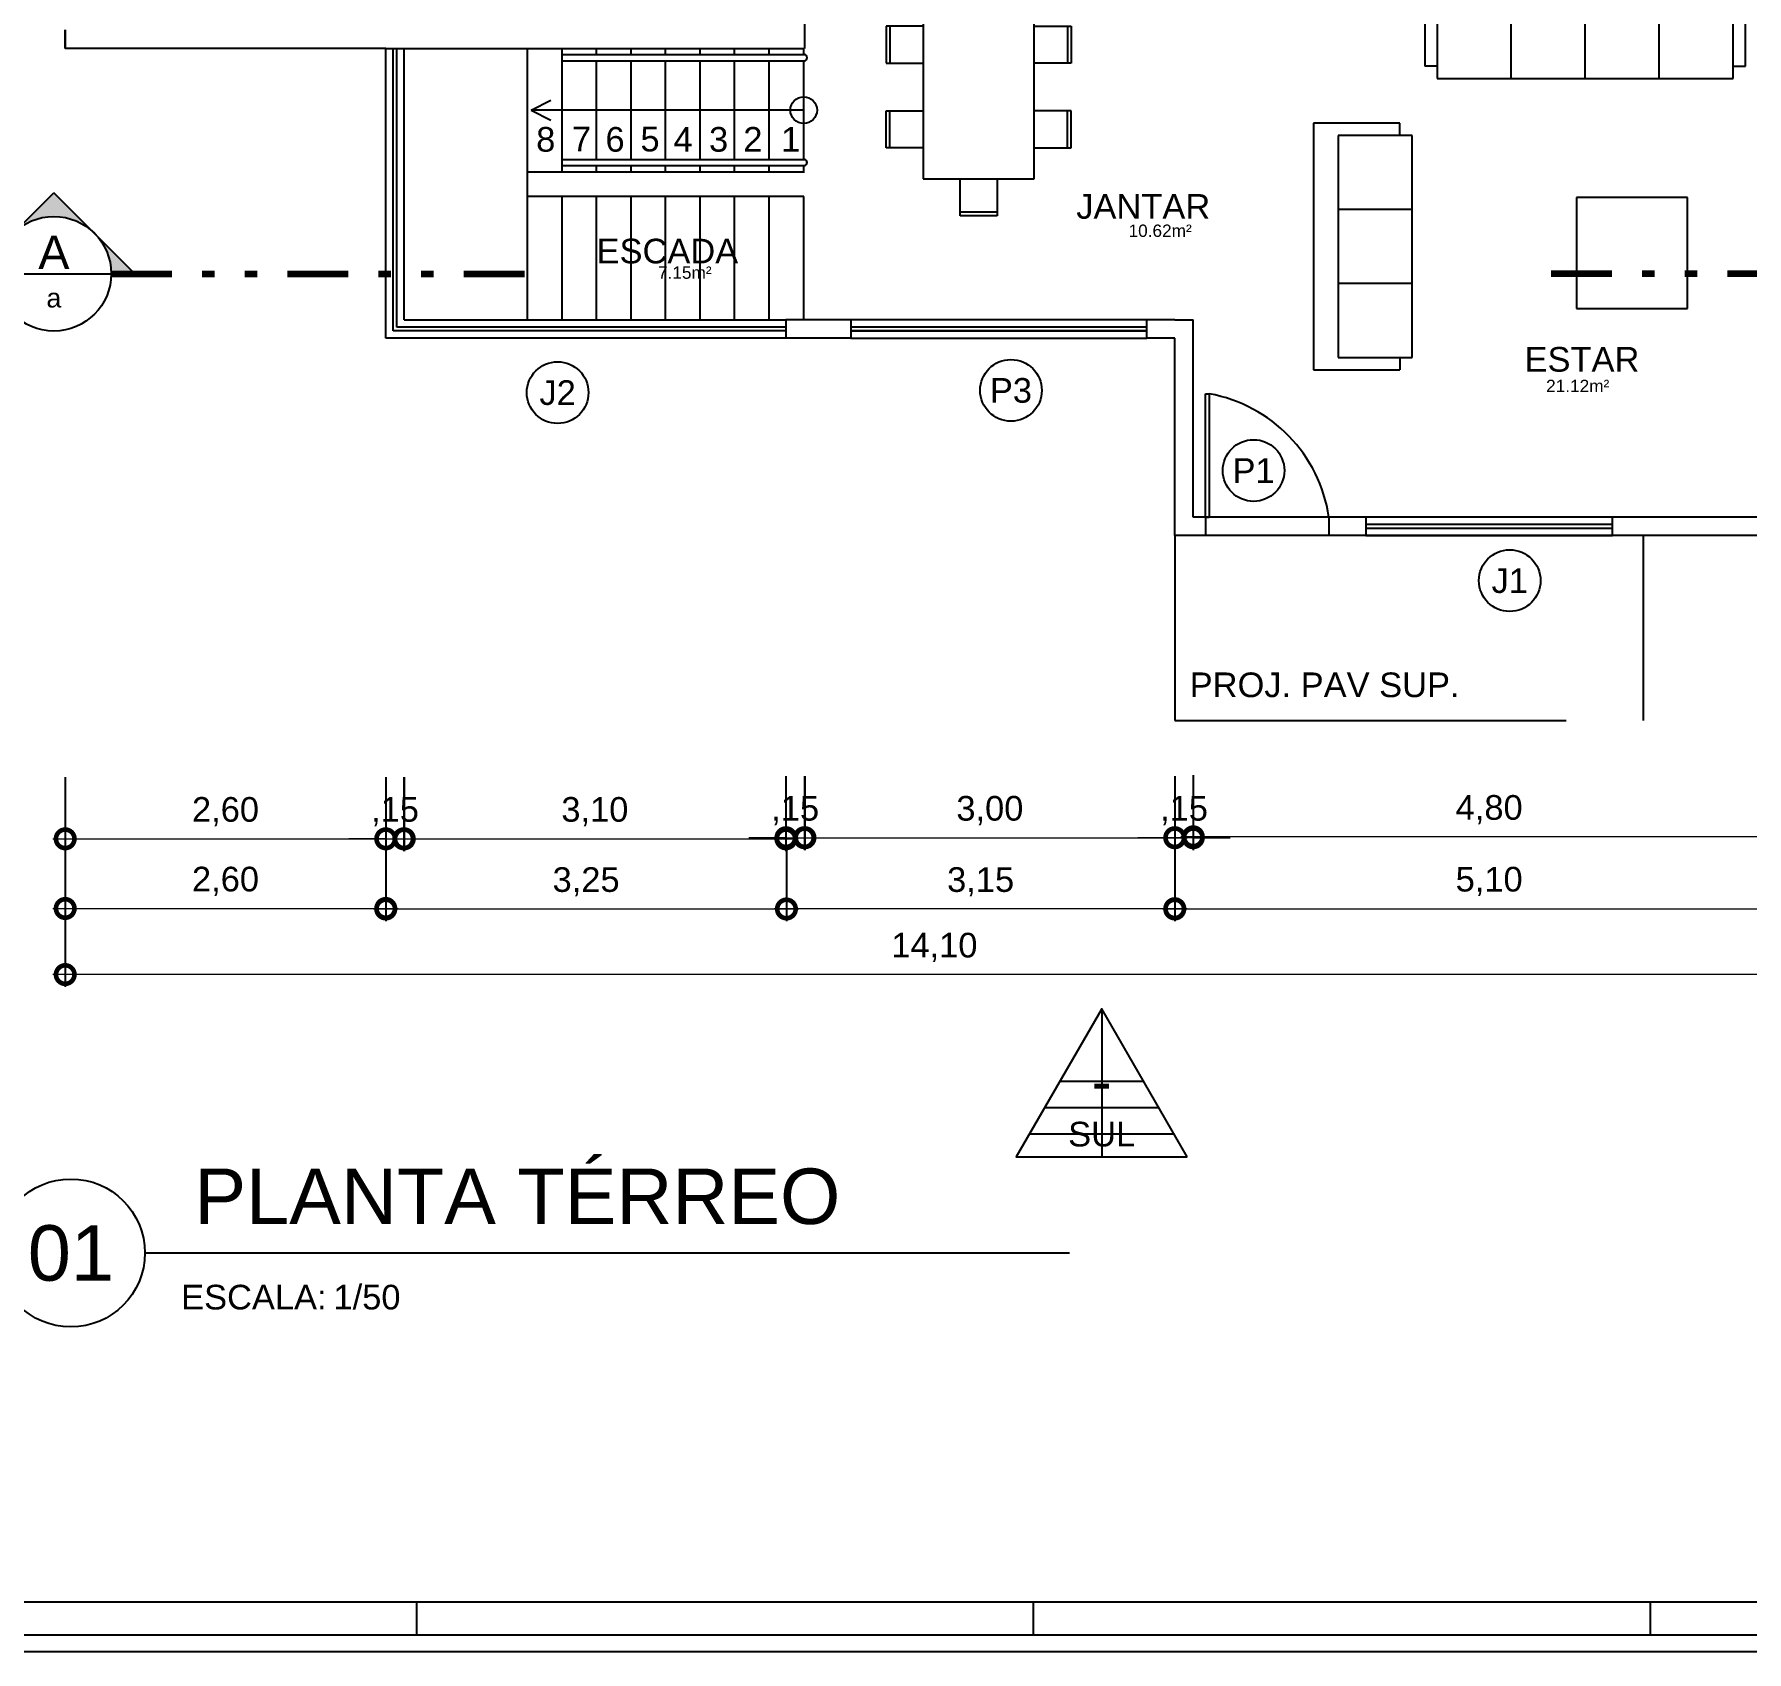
# Model space of a CAD drawing. Header units: metres. Extents: x -81278067020 to 164, y -22607194416 to 57.
# Drawn here: x 30.82 to 44.71, y 6.25 to 19.37 of the extents above; entities that cross this region are included whole.
import ezdxf
from ezdxf.enums import TextEntityAlignment as Align

# ---------------------------------------------------------------- set-up
doc = ezdxf.new("R2010")
doc.units = ezdxf.units.M
doc.header["$LTSCALE"] = 0.25
doc.linetypes.add('DIVIDE', pattern=[31.75, 12.7, -6.35, 0, -6.35, 0, -6.35])
doc.linetypes.add('DIVIDEX2', pattern=[63.5, 25.4, -12.7, 0, -12.7, 0, -12.7])
doc.layers.add('0_MRG_AUX', color=7, linetype='Continuous', true_color=0xecbcd1, plot=False)
doc.layers.add('SIMB_0', color=7, linetype='Continuous', true_color=0xfcc187, plot=False)
for name, color, linetype in [('ARQ_ALV CT', 5, 'Continuous'), ('ARQ_ALV VS', 2, 'Continuous'), ('ARQ_ESQ CT', 30, 'Continuous'), ('ARQ_PISO', 1, 'Continuous'), ('ARQ_PROJ SUP', 1, 'DIVIDE'), ('ARQ_SIMB 01', 1, 'Continuous'), ('ARQ_TXT 01', 1, 'Continuous'), ('MRG_EXTERNA', 1, 'Continuous'), ('MRG_INTERNA', 2, 'Continuous'), ('SIMB_01', 1, 'Continuous'), ('SIMB_02', 2, 'Continuous'), ('SIMB_PREENCHIMENTO', 253, 'Continuous'), ('SIMB_TXT', 1, 'Continuous')]:
    doc.layers.add(name, color=color, linetype=linetype)
doc.layers.add('ARQ_COTA_AZUL', color=5, linetype='Continuous', lineweight=20, true_color=0x0000ff)
doc.layers.add('SIMB_LCT', color=252, linetype='DIVIDEX2', lineweight=100)
doc.styles.add('Annot_2.0mm', font='arial.ttf', dxfattribs={"height": 2})
doc.styles.add('cota', font='arial.ttf')
doc.styles.add('SIMB', font='arial.ttf')
doc.dimstyles.new('Info 01 - annot', dxfattribs={"dimtxt": 2, "dimasz": 3, "dimexe": 1, "dimexo": 1, "dimgap": 1, "dimtad": 1, "dimzin": 4, "dimtxsty": 'cota', "dimblk": 'DOTSMALL', "dimcen": 2, "dimdle": 1, "dimclrd": 256, "dimclre": 256, "dimclrt": 1, "dimazin": 2, "dimtfac": 0.09, "dimtix": 1, "dimtmove": 2, "dimatfit": 2, "dimfxl": 5, "dimfxlon": 1, "dimtolj": 1, "dimtzin": 4, "dimlwd": -1, "dimarcsym": 1})

# ---------------------------------------------------------------- blocks, each defined once
blk = doc.blocks.new('COD_ESQ')
at = {"layer": 'SIMB_02'}
blk.add_circle((0, 0), 2.5, dxfattribs=at)
at = {"layer": 'SIMB_TXT', "style": 'SIMB'}
blk.add_attdef('CDESQ', text='', height=2, dxfattribs=at).set_placement((0, 0), align=Align.MIDDLE_CENTER)
blk = doc.blocks.new('_DotSmall')
at = {"color": 0, "linetype": 'ByBlock', "const_width": 0.5}
blk.add_lwpolyline([(-0.0625, 0, 1), (0.0625, 0, 1)], format="xyb", close=True, dxfattribs=at)
blk = doc.blocks.new('*D14')
at = {"layer": 'ARQ_COTA_AZUL', "lineweight": -2, "transparency": 16777216}
for p, q in [((43.796, 24.708), (43.796, 25.308)), ((44.946, 24.708), (44.946, 25.308))]:
    blk.add_line(p, q, dxfattribs=at)
at = {"layer": 'ARQ_COTA_AZUL', "transparency": 16777216}
blk.add_line((45.046, 25.208), (43.696, 25.208), dxfattribs=at)
at = {"layer": 'ARQ_COTA_AZUL', "transparency": 16777216, "xscale": 0.3, "yscale": 0.3, "zscale": 0.3, "rotation": 180}
blk.add_blockref('_DotSmall', (43.796, 25.208), dxfattribs=at)
at = {"layer": 'ARQ_COTA_AZUL', "transparency": 16777216, "xscale": 0.3, "yscale": 0.3, "zscale": 0.3}
blk.add_blockref('_DotSmall', (44.946, 25.208), dxfattribs=at)
at = {"layer": 'ARQ_COTA_AZUL', "color": 1, "transparency": 16777216, "insert": (44.371, 25.429), "char_height": 0.2, "attachment_point": 5, "style": 'cota'}
blk.add_mtext('\\A1;1,15', dxfattribs=at)
blk = doc.blocks.new('S3')
at = {"ltscale": 0.1}
for p, q in [((0, 0), (-2, 0)), ((0, -0.7), (0, 0)), ((-2, 0), (-2, -0.7)), ((-0.1, -0.2), (-1.9, -0.2)), ((-1.9, -0.2), (-1.9, -0.8)), ((-1.3, -0.8), (-1.3, -0.2)), ((-0.7, -0.8), (-0.7, -0.2)), ((-0.1, -0.8), (-0.1, -0.2)), ((-1.9, -0.7), (-2, -0.7)), ((-1.9, -0.8), (-0.1, -0.8)), ((-0.1, -0.7), (0, -0.7))]:
    blk.add_line(p, q, dxfattribs=at)
blk = doc.blocks.new('S4')
at = {"ltscale": 0.1}
for p, q in [((0, 0), (-2.6, 0)), ((0, -0.7), (0, 0)), ((-2.6, 0), (-2.6, -0.7)), ((-0.1, -0.2), (-2.5, -0.2)), ((-2.5, -0.2), (-2.5, -0.8)), ((-1.9, -0.8), (-1.9, -0.2)), ((-1.3, -0.8), (-1.3, -0.2)), ((-0.7, -0.8), (-0.7, -0.2)), ((-0.1, -0.8), (-0.1, -0.2)), ((-2.5, -0.7), (-2.6, -0.7)), ((-2.5, -0.8), (-0.1, -0.8)), ((-0.1, -0.7), (0, -0.7))]:
    blk.add_line(p, q, dxfattribs=at)
blk = doc.blocks.new('*D29')
at = {"layer": 'ARQ_COTA_AZUL', "lineweight": -2, "transparency": 16777216}
for p, q in [((31.068, 12.241), (31.068, 11.641)), ((45.168, 12.241), (45.168, 11.641))]:
    blk.add_line(p, q, dxfattribs=at)
at = {"layer": 'ARQ_COTA_AZUL', "transparency": 16777216}
blk.add_line((45.268, 11.741), (30.968, 11.741), dxfattribs=at)
at = {"layer": 'ARQ_COTA_AZUL', "transparency": 16777216, "xscale": 0.3, "yscale": 0.3, "zscale": 0.3, "rotation": 180}
blk.add_blockref('_DotSmall', (31.068, 11.741), dxfattribs=at)
at = {"layer": 'ARQ_COTA_AZUL', "transparency": 16777216, "xscale": 0.3, "yscale": 0.3, "zscale": 0.3}
blk.add_blockref('_DotSmall', (45.168, 11.741), dxfattribs=at)
at = {"layer": 'ARQ_COTA_AZUL', "color": 1, "transparency": 16777216, "insert": (38.118, 11.961), "char_height": 0.2, "attachment_point": 5, "style": 'cota'}
blk.add_mtext('\\A1;14,10', dxfattribs=at)
blk = doc.blocks.new('*D30')
at = {"layer": 'ARQ_COTA_AZUL', "lineweight": -2, "transparency": 16777216}
for p, q in [((31.068, 12.777), (31.068, 12.177)), ((33.668, 12.777), (33.668, 12.177))]:
    blk.add_line(p, q, dxfattribs=at)
at = {"layer": 'ARQ_COTA_AZUL', "transparency": 16777216}
blk.add_line((30.968, 12.277), (33.768, 12.277), dxfattribs=at)
at = {"layer": 'ARQ_COTA_AZUL', "transparency": 16777216, "xscale": 0.3, "yscale": 0.3, "zscale": 0.3, "rotation": 180}
blk.add_blockref('_DotSmall', (31.068, 12.277), dxfattribs=at)
at = {"layer": 'ARQ_COTA_AZUL', "transparency": 16777216, "xscale": 0.3, "yscale": 0.3, "zscale": 0.3}
blk.add_blockref('_DotSmall', (33.668, 12.277), dxfattribs=at)
at = {"layer": 'ARQ_COTA_AZUL', "color": 1, "transparency": 16777216, "insert": (32.368, 12.497), "char_height": 0.2, "attachment_point": 5, "style": 'cota'}
blk.add_mtext('\\A1;2,60', dxfattribs=at)
blk = doc.blocks.new('*D31')
at = {"layer": 'ARQ_COTA_AZUL', "lineweight": -2, "transparency": 16777216}
for p, q in [((33.668, 12.773), (33.668, 12.173)), ((36.918, 12.773), (36.918, 12.173))]:
    blk.add_line(p, q, dxfattribs=at)
at = {"layer": 'ARQ_COTA_AZUL', "transparency": 16777216}
blk.add_line((33.568, 12.273), (37.018, 12.273), dxfattribs=at)
at = {"layer": 'ARQ_COTA_AZUL', "transparency": 16777216, "xscale": 0.3, "yscale": 0.3, "zscale": 0.3, "rotation": 180}
blk.add_blockref('_DotSmall', (33.668, 12.273), dxfattribs=at)
at = {"layer": 'ARQ_COTA_AZUL', "transparency": 16777216, "xscale": 0.3, "yscale": 0.3, "zscale": 0.3}
blk.add_blockref('_DotSmall', (36.918, 12.273), dxfattribs=at)
at = {"layer": 'ARQ_COTA_AZUL', "color": 1, "transparency": 16777216, "insert": (35.293, 12.493), "char_height": 0.2, "attachment_point": 5, "style": 'cota'}
blk.add_mtext('\\A1;3,25', dxfattribs=at)
blk = doc.blocks.new('*D32')
at = {"layer": 'ARQ_COTA_AZUL', "lineweight": -2, "transparency": 16777216}
for p, q in [((36.918, 12.773), (36.918, 12.173)), ((40.068, 12.773), (40.068, 12.173))]:
    blk.add_line(p, q, dxfattribs=at)
at = {"layer": 'ARQ_COTA_AZUL', "transparency": 16777216}
blk.add_line((40.168, 12.273), (36.818, 12.273), dxfattribs=at)
at = {"layer": 'ARQ_COTA_AZUL', "transparency": 16777216, "xscale": 0.3, "yscale": 0.3, "zscale": 0.3, "rotation": 180}
blk.add_blockref('_DotSmall', (36.918, 12.273), dxfattribs=at)
at = {"layer": 'ARQ_COTA_AZUL', "transparency": 16777216, "xscale": 0.3, "yscale": 0.3, "zscale": 0.3}
blk.add_blockref('_DotSmall', (40.068, 12.273), dxfattribs=at)
at = {"layer": 'ARQ_COTA_AZUL', "color": 1, "transparency": 16777216, "insert": (38.493, 12.493), "char_height": 0.2, "attachment_point": 5, "style": 'cota'}
blk.add_mtext('\\A1;3,15', dxfattribs=at)
blk = doc.blocks.new('*D33')
at = {"layer": 'ARQ_COTA_AZUL', "lineweight": -2, "transparency": 16777216}
for p, q in [((40.068, 12.775), (40.068, 12.175)), ((45.168, 12.775), (45.168, 12.175))]:
    blk.add_line(p, q, dxfattribs=at)
at = {"layer": 'ARQ_COTA_AZUL', "transparency": 16777216}
blk.add_line((39.968, 12.275), (45.268, 12.275), dxfattribs=at)
at = {"layer": 'ARQ_COTA_AZUL', "transparency": 16777216, "xscale": 0.3, "yscale": 0.3, "zscale": 0.3, "rotation": 180}
blk.add_blockref('_DotSmall', (40.068, 12.275), dxfattribs=at)
at = {"layer": 'ARQ_COTA_AZUL', "transparency": 16777216, "xscale": 0.3, "yscale": 0.3, "zscale": 0.3}
blk.add_blockref('_DotSmall', (45.168, 12.275), dxfattribs=at)
at = {"layer": 'ARQ_COTA_AZUL', "color": 1, "transparency": 16777216, "insert": (42.618, 12.496), "char_height": 0.2, "attachment_point": 5, "style": 'cota'}
blk.add_mtext('\\A1;5,10', dxfattribs=at)
blk = doc.blocks.new('*D35')
at = {"layer": 'ARQ_COTA_AZUL', "lineweight": -2, "transparency": 16777216}
for p, q in [((40.218, 13.358), (40.218, 12.758)), ((45.018, 13.358), (45.018, 12.758))]:
    blk.add_line(p, q, dxfattribs=at)
at = {"layer": 'ARQ_COTA_AZUL', "transparency": 16777216}
blk.add_line((45.118, 12.858), (40.118, 12.858), dxfattribs=at)
at = {"layer": 'ARQ_COTA_AZUL', "transparency": 16777216, "xscale": 0.3, "yscale": 0.3, "zscale": 0.3, "rotation": 180}
blk.add_blockref('_DotSmall', (40.218, 12.858), dxfattribs=at)
at = {"layer": 'ARQ_COTA_AZUL', "transparency": 16777216, "xscale": 0.3, "yscale": 0.3, "zscale": 0.3}
blk.add_blockref('_DotSmall', (45.018, 12.858), dxfattribs=at)
at = {"layer": 'ARQ_COTA_AZUL', "color": 1, "transparency": 16777216, "insert": (42.618, 13.078), "char_height": 0.2, "attachment_point": 5, "style": 'cota'}
blk.add_mtext('\\A1;4,80', dxfattribs=at)
blk = doc.blocks.new('*D36')
at = {"layer": 'ARQ_COTA_AZUL', "lineweight": -2, "transparency": 16777216}
for p, q in [((40.068, 13.351), (40.068, 12.751)), ((40.218, 13.351), (40.218, 12.751))]:
    blk.add_line(p, q, dxfattribs=at)
at = {"layer": 'ARQ_COTA_AZUL', "transparency": 16777216}
for p, q in [((40.068, 12.851), (39.768, 12.851)), ((40.218, 12.851), (40.068, 12.851)), ((40.218, 12.851), (40.518, 12.851))]:
    blk.add_line(p, q, dxfattribs=at)
at = {"layer": 'ARQ_COTA_AZUL', "transparency": 16777216, "xscale": 0.3, "yscale": 0.3, "zscale": 0.3}
blk.add_blockref('_DotSmall', (40.068, 12.851), dxfattribs=at)
at = {"layer": 'ARQ_COTA_AZUL', "transparency": 16777216, "xscale": 0.3, "yscale": 0.3, "zscale": 0.3, "rotation": 180}
blk.add_blockref('_DotSmall', (40.218, 12.851), dxfattribs=at)
at = {"layer": 'ARQ_COTA_AZUL', "color": 1, "transparency": 16777216, "insert": (40.143, 13.071), "char_height": 0.2, "attachment_point": 5, "style": 'cota'}
blk.add_mtext('\\A1;,15', dxfattribs=at)
blk = doc.blocks.new('*D37')
at = {"layer": 'ARQ_COTA_AZUL', "lineweight": -2, "transparency": 16777216}
for p, q in [((37.068, 13.351), (37.068, 12.751)), ((40.068, 13.351), (40.068, 12.751))]:
    blk.add_line(p, q, dxfattribs=at)
at = {"layer": 'ARQ_COTA_AZUL', "transparency": 16777216}
blk.add_line((36.968, 12.851), (40.168, 12.851), dxfattribs=at)
at = {"layer": 'ARQ_COTA_AZUL', "transparency": 16777216, "xscale": 0.3, "yscale": 0.3, "zscale": 0.3, "rotation": 180}
blk.add_blockref('_DotSmall', (37.068, 12.851), dxfattribs=at)
at = {"layer": 'ARQ_COTA_AZUL', "transparency": 16777216, "xscale": 0.3, "yscale": 0.3, "zscale": 0.3}
blk.add_blockref('_DotSmall', (40.068, 12.851), dxfattribs=at)
at = {"layer": 'ARQ_COTA_AZUL', "color": 1, "transparency": 16777216, "insert": (38.568, 13.071), "char_height": 0.2, "attachment_point": 5, "style": 'cota'}
blk.add_mtext('\\A1;3,00', dxfattribs=at)
blk = doc.blocks.new('*D38')
at = {"layer": 'ARQ_COTA_AZUL', "lineweight": -2, "transparency": 16777216}
for p, q in [((36.914, 13.351), (36.914, 12.751)), ((37.064, 13.351), (37.064, 12.751))]:
    blk.add_line(p, q, dxfattribs=at)
at = {"layer": 'ARQ_COTA_AZUL', "transparency": 16777216}
for p, q in [((36.914, 12.851), (36.614, 12.851)), ((36.914, 12.851), (37.064, 12.851)), ((37.064, 12.851), (37.364, 12.851))]:
    blk.add_line(p, q, dxfattribs=at)
at = {"layer": 'ARQ_COTA_AZUL', "transparency": 16777216, "xscale": 0.3, "yscale": 0.3, "zscale": 0.3}
blk.add_blockref('_DotSmall', (36.914, 12.851), dxfattribs=at)
at = {"layer": 'ARQ_COTA_AZUL', "transparency": 16777216, "xscale": 0.3, "yscale": 0.3, "zscale": 0.3, "rotation": 180}
blk.add_blockref('_DotSmall', (37.064, 12.851), dxfattribs=at)
at = {"layer": 'ARQ_COTA_AZUL', "color": 1, "transparency": 16777216, "insert": (36.989, 13.071), "char_height": 0.2, "attachment_point": 5, "style": 'cota'}
blk.add_mtext('\\A1;,15', dxfattribs=at)
blk = doc.blocks.new('*D39')
at = {"layer": 'ARQ_COTA_AZUL', "lineweight": -2, "transparency": 16777216}
for p, q in [((33.814, 13.342), (33.814, 12.742)), ((36.914, 13.342), (36.914, 12.742))]:
    blk.add_line(p, q, dxfattribs=at)
at = {"layer": 'ARQ_COTA_AZUL', "transparency": 16777216}
blk.add_line((33.714, 12.842), (37.014, 12.842), dxfattribs=at)
at = {"layer": 'ARQ_COTA_AZUL', "transparency": 16777216, "xscale": 0.3, "yscale": 0.3, "zscale": 0.3, "rotation": 180}
blk.add_blockref('_DotSmall', (33.814, 12.842), dxfattribs=at)
at = {"layer": 'ARQ_COTA_AZUL', "transparency": 16777216, "xscale": 0.3, "yscale": 0.3, "zscale": 0.3}
blk.add_blockref('_DotSmall', (36.914, 12.842), dxfattribs=at)
at = {"layer": 'ARQ_COTA_AZUL', "color": 1, "transparency": 16777216, "insert": (35.364, 13.062), "char_height": 0.2, "attachment_point": 5, "style": 'cota'}
blk.add_mtext('\\A1;3,10', dxfattribs=at)
blk = doc.blocks.new('*D40')
at = {"layer": 'ARQ_COTA_AZUL', "lineweight": -2, "transparency": 16777216}
for p, q in [((33.668, 13.342), (33.668, 12.742)), ((33.818, 13.342), (33.818, 12.742))]:
    blk.add_line(p, q, dxfattribs=at)
at = {"layer": 'ARQ_COTA_AZUL', "transparency": 16777216}
for p, q in [((33.668, 12.842), (33.368, 12.842)), ((33.668, 12.842), (33.818, 12.842)), ((33.818, 12.842), (34.118, 12.842))]:
    blk.add_line(p, q, dxfattribs=at)
at = {"layer": 'ARQ_COTA_AZUL', "transparency": 16777216, "xscale": 0.3, "yscale": 0.3, "zscale": 0.3}
blk.add_blockref('_DotSmall', (33.668, 12.842), dxfattribs=at)
at = {"layer": 'ARQ_COTA_AZUL', "transparency": 16777216, "xscale": 0.3, "yscale": 0.3, "zscale": 0.3, "rotation": 180}
blk.add_blockref('_DotSmall', (33.818, 12.842), dxfattribs=at)
at = {"layer": 'ARQ_COTA_AZUL', "color": 1, "transparency": 16777216, "insert": (33.743, 13.062), "char_height": 0.2, "attachment_point": 5, "style": 'cota'}
blk.add_mtext('\\A1;,15', dxfattribs=at)
blk = doc.blocks.new('*D41')
at = {"layer": 'ARQ_COTA_AZUL', "lineweight": -2, "transparency": 16777216}
for p, q in [((31.068, 13.342), (31.068, 12.742)), ((33.668, 13.342), (33.668, 12.742))]:
    blk.add_line(p, q, dxfattribs=at)
at = {"layer": 'ARQ_COTA_AZUL', "transparency": 16777216}
blk.add_line((30.968, 12.842), (33.768, 12.842), dxfattribs=at)
at = {"layer": 'ARQ_COTA_AZUL', "transparency": 16777216, "xscale": 0.3, "yscale": 0.3, "zscale": 0.3, "rotation": 180}
blk.add_blockref('_DotSmall', (31.068, 12.842), dxfattribs=at)
at = {"layer": 'ARQ_COTA_AZUL', "transparency": 16777216, "xscale": 0.3, "yscale": 0.3, "zscale": 0.3}
blk.add_blockref('_DotSmall', (33.668, 12.842), dxfattribs=at)
at = {"layer": 'ARQ_COTA_AZUL', "color": 1, "transparency": 16777216, "insert": (32.368, 13.062), "char_height": 0.2, "attachment_point": 5, "style": 'cota'}
blk.add_mtext('\\A1;2,60', dxfattribs=at)
blk = doc.blocks.new('*D52')
at = {"layer": 'ARQ_COTA_AZUL', "transparency": 16777216}
blk.add_line((27.869, 15.183), (27.869, 16.983), dxfattribs=at)
at = {"layer": 'ARQ_COTA_AZUL', "lineweight": -2, "transparency": 16777216}
for p, q in [((28.369, 16.883), (27.769, 16.883)), ((28.369, 15.283), (27.769, 15.283))]:
    blk.add_line(p, q, dxfattribs=at)
at = {"layer": 'ARQ_COTA_AZUL', "transparency": 16777216, "xscale": 0.3, "yscale": 0.3, "zscale": 0.3}
for p, rotation in [((27.869, 16.883), 90), ((27.869, 15.283), 270)]:
    blk.add_blockref('_DotSmall', p, dxfattribs=dict(at, rotation=rotation))
at = {"layer": 'ARQ_COTA_AZUL', "color": 1, "transparency": 16777216, "insert": (27.648, 16.083), "char_height": 0.2, "attachment_point": 5, "rotation": 90, "style": 'cota'}
blk.add_mtext('\\A1;1,60', dxfattribs=at)
blk = doc.blocks.new('*D53')
at = {"layer": 'ARQ_COTA_AZUL', "transparency": 16777216}
blk.add_line((27.873, 16.783), (27.873, 19.333), dxfattribs=at)
at = {"layer": 'ARQ_COTA_AZUL', "lineweight": -2, "transparency": 16777216}
for p, q in [((28.373, 19.233), (27.773, 19.233)), ((28.373, 16.883), (27.773, 16.883))]:
    blk.add_line(p, q, dxfattribs=at)
at = {"layer": 'ARQ_COTA_AZUL', "transparency": 16777216, "xscale": 0.3, "yscale": 0.3, "zscale": 0.3}
for p, rotation in [((27.873, 19.233), 90), ((27.873, 16.883), 270)]:
    blk.add_blockref('_DotSmall', p, dxfattribs=dict(at, rotation=rotation))
at = {"layer": 'ARQ_COTA_AZUL', "color": 1, "transparency": 16777216, "insert": (27.653, 18.058), "char_height": 0.2, "attachment_point": 5, "rotation": 90, "style": 'cota'}
blk.add_mtext('\\A1;2,35', dxfattribs=at)
blk = doc.blocks.new('*D55')
at = {"layer": 'ARQ_COTA_AZUL', "transparency": 16777216}
for p, q in [((28.409, 15.433), (28.409, 15.733)), ((28.409, 15.433), (28.409, 15.283)), ((28.409, 15.283), (28.409, 14.983))]:
    blk.add_line(p, q, dxfattribs=at)
at = {"layer": 'ARQ_COTA_AZUL', "lineweight": -2, "transparency": 16777216}
for p, q in [((28.909, 15.433), (28.309, 15.433)), ((28.909, 15.283), (28.309, 15.283))]:
    blk.add_line(p, q, dxfattribs=at)
at = {"layer": 'ARQ_COTA_AZUL', "transparency": 16777216, "xscale": 0.3, "yscale": 0.3, "zscale": 0.3}
for p, rotation in [((28.409, 15.433), 270), ((28.409, 15.283), 90)]:
    blk.add_blockref('_DotSmall', p, dxfattribs=dict(at, rotation=rotation))
at = {"layer": 'ARQ_COTA_AZUL', "color": 1, "transparency": 16777216, "insert": (28.189, 15.358), "char_height": 0.2, "attachment_point": 5, "rotation": 90, "style": 'cota'}
blk.add_mtext('\\A1;,15', dxfattribs=at)
blk = doc.blocks.new('*D56')
at = {"layer": 'ARQ_COTA_AZUL', "transparency": 16777216}
blk.add_line((28.406, 15.333), (28.406, 16.983), dxfattribs=at)
at = {"layer": 'ARQ_COTA_AZUL', "lineweight": -2, "transparency": 16777216}
for p, q in [((28.906, 16.883), (28.306, 16.883)), ((28.906, 15.433), (28.306, 15.433))]:
    blk.add_line(p, q, dxfattribs=at)
at = {"layer": 'ARQ_COTA_AZUL', "transparency": 16777216, "xscale": 0.3, "yscale": 0.3, "zscale": 0.3}
for p, rotation in [((28.406, 16.883), 90), ((28.406, 15.433), 270)]:
    blk.add_blockref('_DotSmall', p, dxfattribs=dict(at, rotation=rotation))
at = {"layer": 'ARQ_COTA_AZUL', "color": 1, "transparency": 16777216, "insert": (28.186, 16.158), "char_height": 0.2, "attachment_point": 5, "rotation": 90, "style": 'cota'}
blk.add_mtext('\\A1;1,45', dxfattribs=at)
blk = doc.blocks.new('*D57')
at = {"layer": 'ARQ_COTA_AZUL', "transparency": 16777216}
for p, q in [((28.392, 17.033), (28.392, 17.333)), ((28.392, 17.033), (28.392, 16.883)), ((28.392, 16.883), (28.392, 16.583))]:
    blk.add_line(p, q, dxfattribs=at)
at = {"layer": 'ARQ_COTA_AZUL', "lineweight": -2, "transparency": 16777216}
for p, q in [((28.892, 17.033), (28.292, 17.033)), ((28.892, 16.883), (28.292, 16.883))]:
    blk.add_line(p, q, dxfattribs=at)
at = {"layer": 'ARQ_COTA_AZUL', "transparency": 16777216, "xscale": 0.3, "yscale": 0.3, "zscale": 0.3}
for p, rotation in [((28.392, 17.033), 270), ((28.392, 16.883), 90)]:
    blk.add_blockref('_DotSmall', p, dxfattribs=dict(at, rotation=rotation))
at = {"layer": 'ARQ_COTA_AZUL', "color": 1, "transparency": 16777216, "insert": (28.172, 16.958), "char_height": 0.2, "attachment_point": 5, "rotation": 90, "style": 'cota'}
blk.add_mtext('\\A1;,15', dxfattribs=at)
blk = doc.blocks.new('*D58')
at = {"layer": 'ARQ_COTA_AZUL', "transparency": 16777216}
blk.add_line((28.394, 16.933), (28.394, 19.333), dxfattribs=at)
at = {"layer": 'ARQ_COTA_AZUL', "lineweight": -2, "transparency": 16777216}
for p, q in [((28.894, 19.233), (28.294, 19.233)), ((28.894, 17.033), (28.294, 17.033))]:
    blk.add_line(p, q, dxfattribs=at)
at = {"layer": 'ARQ_COTA_AZUL', "transparency": 16777216, "xscale": 0.3, "yscale": 0.3, "zscale": 0.3}
for p, rotation in [((28.394, 19.233), 90), ((28.394, 17.033), 270)]:
    blk.add_blockref('_DotSmall', p, dxfattribs=dict(at, rotation=rotation))
at = {"layer": 'ARQ_COTA_AZUL', "color": 1, "transparency": 16777216, "insert": (28.174, 18.133), "char_height": 0.2, "attachment_point": 5, "rotation": 90, "style": 'cota'}
blk.add_mtext('\\A1;2,20', dxfattribs=at)
blk = doc.blocks.new('TITULO')
at = {"layer": 'SIMB_02'}
blk.add_line((6, 0), (81, 0), dxfattribs=at)
blk.add_circle((0, 0), 6, dxfattribs=at)
at = {"layer": 'SIMB_TXT', "style": 'SIMB'}
blk.add_text('ESCALA:', height=2, dxfattribs=at).set_placement((8.94, -4.58))
blk.add_attdef('TITULO_DO_DESENHO', text='', height=4.5, dxfattribs=at).set_placement((10.02, 1), align=Align.BOTTOM_LEFT)
blk.add_attdef('NUM', text='', height=4.5, dxfattribs=at).set_placement((0, 0), align=Align.MIDDLE_CENTER)
blk.add_attdef('ESCALA', (21.3, -4.58), '', height=2, dxfattribs=at)
blk = doc.blocks.new('M6')
for p, q in [((-1.2375, 0), (-1.2375, 0.3)), ((-1.2375, 0.3), (-0.9375, 0.3)), ((-0.9375, 0.3), (-0.9375, 0)), ((-0.55, 0.3), (-0.55, 0)), ((-0.25, 0.3), (-0.55, 0.3)), ((-0.25, 0), (-0.25, 0.3)), ((-1.2375, 0.27), (-0.9375, 0.27)), ((-0.25, 0.27), (-0.55, 0.27)), ((0, 0), (-1.4875, 0)), ((-1.4875, -0.9), (-1.4875, 0)), ((0, -0.9), (0, 0)), ((-1.4875, -0.3), (-1.7875, -0.3)), ((-1.7875, -0.3), (-1.7875, -0.6)), ((-1.7575, -0.3), (-1.7575, -0.6)), ((0, -0.3), (0.3, -0.3)), ((0.27, -0.3), (0.27, -0.6)), ((0.3, -0.3), (0.3, -0.6)), ((-1.7875, -0.6), (-1.4875, -0.6)), ((0.3, -0.6), (0, -0.6)), ((-1.4875, -0.9), (0, -0.9)), ((-1.2375, -0.9), (-1.2375, -1.2)), ((-0.9375, -1.2), (-0.9375, -0.9)), ((-0.55, -1.2), (-0.55, -0.9)), ((-0.25, -0.9), (-0.25, -1.2)), ((-1.2375, -1.17), (-0.9375, -1.17)), ((-1.2375, -1.2), (-0.9375, -1.2)), ((-0.25, -1.17), (-0.55, -1.17)), ((-0.25, -1.2), (-0.55, -1.2))]:
    blk.add_line(p, q)
blk = doc.blocks.new('ind_FCH_A')
at = {"layer": 'SIMB_0'}
for p, q in [((0, 8), (0, -4)), ((-3.39, 2.13), (3.39, 2.13)), ((-5.86, -2.14), (5.86, -2.14))]:
    blk.add_line(p, q, dxfattribs=at)
at = {"layer": 'SIMB_02'}
blk.add_line((-4.62, 0), (4.62, 0), dxfattribs=at)
blk.add_lwpolyline([(6.93, -4), (0, 8), (-6.93, -4)], close=True, dxfattribs=at)
at = {"layer": 'SIMB_TXT', "style": 'SIMB'}
for tag, height, p in [('00', 3.5, (0, 2.12)), ('000', 2, (0, -2.17))]:
    blk.add_attdef(tag, text='', height=height, dxfattribs=at).set_placement(p, align=Align.MIDDLE_CENTER)
blk = doc.blocks.new('FORMATO_A0mmD')
at = {"layer": '0_MRG_AUX'}
blk.add_lwpolyline([(0.01, 851), (0.01, -0.01), (-1199, -0.01), (-1199, 851)], close=True, dxfattribs=at)
at = {"layer": 'MRG_EXTERNA'}
blk.add_lwpolyline([(-5, 846), (-5, 5), (-1194, 5), (-1194, 846)], close=True, dxfattribs=at)
at = {"layer": 'MRG_INTERNA'}
for p, q in [((-1169, 15), (-15, 15)), ((-745, 15), (-745, 5)), ((-745, 15), (-745, 5)), ((-560, 15), (-560, 5)), ((-375, 15), (-375, 5))]:
    blk.add_line(p, q, dxfattribs=at)
blk = doc.blocks.new('ind_CT_A_D')
at = {"layer": 'SIMB_PREENCHIMENTO', "transparency": 33554587}
h = blk.add_hatch(color=256, dxfattribs=at)
h.dxf.hatch_style = 1
h.paths.add_polyline_path([(0, 8.48), (-4.15, 4.33, -0.401827), (4.15, 4.33)])
h = blk.add_hatch(color=256, dxfattribs=at)
h.dxf.hatch_style = 1
h.paths.add_polyline_path([(-4.33, 4.15), (-8.48, 0), (-6, 0, -0.193399)])
h = blk.add_hatch(color=256, dxfattribs=at)
h.dxf.hatch_style = 1
h.paths.add_polyline_path([(4.33, 4.15, -0.193399), (6, 0), (8.48, 0)])
at = {"layer": 'SIMB_01'}
for p, q in [((-8.48, 0), (0, 8.48)), ((8.48, 0), (0, 8.48)), ((-6, 0), (-8.48, 0)), ((-6, 0), (6, 0)), ((6, 0), (8.48, 0))]:
    blk.add_line(p, q, dxfattribs=at)
blk.add_circle((0, 0), 6, dxfattribs=at)
at = {"layer": 'SIMB_LCT'}
blk.add_line((6, 0), (49.63, 0), dxfattribs=at)
at = {"layer": 'SIMB_TXT', "style": 'SIMB'}
for tag, height, p in [('000', 3.5, (0, 2.25)), ('999', 2, (0, -2.53))]:
    blk.add_attdef(tag, text='', height=height, dxfattribs=at).set_placement(p, align=Align.MIDDLE_CENTER)

msp = doc.modelspace()

# ---------------------------------------------------------------- linework, layer by layer
at = {"layer": 'ARQ_ALV CT'}
for p, q in [((37.064, 19.502), (37.064, 19.252)), ((31.068, 19.402), (31.068, 19.252)), ((31.068, 19.252), (31.068, 19.402)), ((33.668, 19.252), (31.068, 19.252)), ((33.668, 19.252), (33.818, 19.252)), ((33.818, 19.252), (37.064, 19.252)), ((35.098, 19.202), (37.064, 19.202)), ((35.098, 19.152), (37.064, 19.152)), ((35.098, 18.352), (37.064, 18.352)), ((35.098, 18.302), (37.064, 18.302)), ((36.914, 17.052), (36.914, 16.902)), ((37.441, 17.052), (36.914, 17.052)), ((37.441, 17.052), (37.441, 16.902)), ((39.841, 16.902), (39.841, 17.052)), ((40.068, 17.052), (39.841, 17.052)), ((40.068, 17.052), (40.218, 17.052)), ((40.218, 15.452), (40.218, 17.052)), ((37.441, 16.902), (36.914, 16.902)), ((40.068, 16.902), (39.841, 16.902)), ((40.068, 15.302), (40.068, 16.902)), ((40.068, 15.302), (40.068, 16.902)), ((40.318, 15.452), (40.218, 15.452)), ((40.318, 15.452), (40.318, 15.302)), ((40.318, 15.452), (40.348, 15.452)), ((40.318, 15.452), (40.348, 15.452)), ((45.018, 15.452), (41.318, 15.452)), ((41.318, 15.452), (41.318, 15.302)), ((41.618, 15.452), (41.618, 15.302)), ((43.618, 15.302), (43.618, 15.452)), ((40.318, 15.302), (40.068, 15.302)), ((45.168, 15.302), (41.318, 15.302))]:
    msp.add_line(p, q, dxfattribs=at)
for centre in [(37.061, 19.177), (37.061, 18.327)]:
    msp.add_arc(centre, 0.0251, 275.4359, 84.5641, dxfattribs=at)
at = {"layer": 'ARQ_ALV VS'}
for p, q in [((33.668, 16.902), (33.668, 19.252)), ((33.818, 17.052), (33.818, 19.252)), ((33.818, 17.052), (36.914, 17.052)), ((39.841, 17.052), (37.441, 17.052)), ((36.914, 16.902), (33.668, 16.902)), ((37.441, 16.902), (39.841, 16.902)), ((43.618, 15.452), (41.618, 15.452)), ((41.618, 15.302), (43.618, 15.302))]:
    msp.add_line(p, q, dxfattribs=at)
at = {"layer": 'ARQ_ESQ CT'}
for p, q in [((33.728, 16.962), (33.728, 19.252)), ((33.758, 16.992), (33.758, 19.252)), ((36.914, 16.962), (33.728, 16.962)), ((36.914, 16.992), (33.758, 16.992)), ((39.841, 16.992), (37.441, 16.992)), ((39.841, 16.992), (37.441, 16.992)), ((37.441, 16.962), (39.841, 16.962)), ((39.841, 16.962), (37.441, 16.962)), ((40.318, 15.452), (40.318, 16.452)), ((40.318, 16.452), (40.348, 16.452)), ((40.348, 16.452), (40.348, 15.452)), ((43.618, 15.392), (41.618, 15.392)), ((41.618, 15.362), (43.618, 15.362))]:
    msp.add_line(p, q, dxfattribs=at)
at = {"layer": 'ARQ_PISO'}
for p, q in [((35.098, 18.252), (35.098, 19.252)), ((35.378, 19.202), (35.378, 19.252)), ((35.658, 19.202), (35.658, 19.252)), ((35.938, 19.202), (35.938, 19.252)), ((36.218, 19.202), (36.218, 19.252)), ((36.498, 19.202), (36.498, 19.252)), ((36.778, 19.202), (36.778, 19.252)), ((37.058, 19.202), (37.058, 19.252)), ((35.378, 18.352), (35.378, 19.152)), ((35.658, 18.352), (35.658, 19.152)), ((35.938, 18.352), (35.938, 19.152)), ((36.218, 18.352), (36.218, 19.152)), ((36.498, 18.352), (36.498, 19.152)), ((36.778, 18.352), (36.778, 19.152)), ((37.058, 18.352), (37.058, 19.152)), ((37.058, 18.752), (36.95, 18.752)), ((34.818, 18.252), (37.064, 18.252)), ((35.378, 18.252), (35.378, 18.302)), ((35.658, 18.252), (35.658, 18.302)), ((35.938, 18.252), (35.938, 18.302)), ((36.218, 18.252), (36.218, 18.302)), ((36.498, 18.252), (36.498, 18.302)), ((36.778, 18.252), (36.778, 18.302)), ((37.058, 18.252), (37.058, 18.302)), ((43.326, 18.043), (43.326, 17.143)), ((44.226, 18.043), (43.326, 18.043)), ((44.226, 17.143), (44.226, 18.043)), ((43.326, 17.143), (44.226, 17.143)), ((41.318, 15.452), (40.318, 15.452)), ((41.318, 15.302), (40.318, 15.302))]:
    msp.add_line(p, q, dxfattribs=at)
at = {"layer": 'ARQ_PROJ SUP'}
for p, q in [((34.818, 17.052), (34.818, 19.252)), ((37.058, 18.052), (34.818, 18.052)), ((35.098, 17.052), (35.098, 18.052)), ((35.378, 17.052), (35.378, 18.052)), ((35.658, 17.052), (35.658, 18.052)), ((35.938, 17.052), (35.938, 18.052)), ((36.218, 17.052), (36.218, 18.052)), ((36.498, 17.052), (36.498, 18.052)), ((36.778, 17.052), (36.778, 18.052)), ((37.058, 17.052), (37.058, 18.052)), ((40.068, 15.302), (40.068, 13.802)), ((43.868, 15.302), (43.868, 13.802)), ((40.068, 13.802), (43.868, 13.802))]:
    msp.add_line(p, q, dxfattribs=at)
at = {"layer": 'ARQ_SIMB 01'}
for p, q in [((34.848, 18.752), (35.008, 18.833)), ((34.848, 18.752), (35.008, 18.67)), ((35.008, 18.752), (34.848, 18.752)), ((36.95, 18.752), (35.008, 18.752))]:
    msp.add_line(p, q, dxfattribs=at)
msp.add_circle((37.058, 18.752), 0.108, dxfattribs=at)
msp.add_arc((40.137, 15.276), 1.194, 8.4432, 79.8119, dxfattribs=at)

# ---------------------------------------------------------------- block references
at = {"xscale": 0.02704510082068265, "yscale": 0.02704510082068265, "zscale": 0.02704510082068265}
msp.add_blockref('FORMATO_A0mmD', (54.065, 6.249), dxfattribs=at)
at = {"xscale": 0.1, "yscale": 0.1, "zscale": 0.1}
msp.add_blockref('TITULO', (31.114, 9.483), dxfattribs=at).add_auto_attribs({'TITULO_DO_DESENHO': 'PLANTA TÉRREO', 'NUM': '01', 'ESCALA': '1/50'})
at = {"layer": 'ARQ_ALV CT', "xscale": 0.1, "yscale": 0.1, "zscale": 0.1}
for p, values in [((35.062, 16.461), {'CDESQ': 'J2'}), ((38.739, 16.479), {'CDESQ': 'P3'}), ((40.707, 15.829), {'CDESQ': 'P1'}), ((42.785, 14.936), {'CDESQ': 'J1'})]:
    msp.add_blockref('COD_ESQ', p, dxfattribs=at).add_auto_attribs(values)
at = {"layer": 'ARQ_ALV VS', "xscale": 0.07747098756479726, "yscale": 0.07747098756479726, "zscale": 0.07747098756479726}
msp.add_blockref('ind_CT_A_D', (30.976, 17.425), dxfattribs=at).add_auto_attribs({'999': 'a', '000': 'A'})
at = {"layer": 'ARQ_ALV VS'}
ref = msp.add_blockref('ind_CT_A_D', (46.937, 17.425), dxfattribs=dict(at, xscale=-0.07747098756479726, yscale=0.07747098756479726, zscale=0.07747098756479726))
ref.add_attrib('999', 'a', dxfattribs={"layer": 'SIMB_TXT', "height": 0.155, "style": 'SIMB'}).set_placement((46.939, 17.23), align=Align.MIDDLE_CENTER)
ref.add_attrib('000', 'A', dxfattribs={"layer": 'SIMB_TXT', "height": 0.271, "style": 'SIMB'}).set_placement((46.937, 17.599), align=Align.MIDDLE_CENTER)
at = {"layer": 'ARQ_PISO'}
for name, p, rotation in [('M6', (38.927, 18.195), 270), ('S3', (41.193, 18.646), 90)]:
    msp.add_blockref(name, p, dxfattribs=dict(at, rotation=rotation))
msp.add_blockref('S4', (44.697, 19.809), dxfattribs=at)
at = {"layer": 'ARQ_PISO', "xscale": 0.1, "yscale": 0.1, "zscale": 0.1}
msp.add_blockref('ind_FCH_A', (39.475, 10.664), dxfattribs=at).add_auto_attribs({'00': '-', '000': 'SUL'})

# ---------------------------------------------------------------- texts
at = {"layer": 'ARQ_TXT 01', "attachment_point": 1, "style": 'Annot_2.0mm'}
for s, insert, char_height, width in [('8', (34.888, 18.615), 0.2, 0.15723), ('7', (35.178, 18.617), 0.2, 0.12575), ('6', (35.45, 18.615), 0.2, 0.15273), ('5', (35.734, 18.617), 0.2, 0.15723), ('4', (36.002, 18.614), 0.2, 0.14823), ('3', (36.29, 18.615), 0.2, 0.15723), ('2', (36.568, 18.615), 0.2, 0.21551), ('1', (36.875, 18.615), 0.2, 0.13474), ('JANTAR', (39.269, 18.071), 0.2, 1.5111), ('{\\H0.5x;10.62m²}', (39.693, 17.824), 0.2, 0.83383), ('ESCADA', (35.378, 17.709), 0.2, 1.68), ('7.15m²', (35.876, 17.484), 0.1, 1.4), ('ESTAR', (42.905, 16.831), 0.2, 1.53882), ('21.12m²', (43.08, 16.565), 0.1, 0.91723)]:
    msp.add_mtext(s, dxfattribs=dict(at, insert=insert, char_height=char_height, width=width))
at = {"layer": 'ARQ_TXT 01', "insert": (40.189, 14.191), "char_height": 0.2, "attachment_point": 1, "style": 'Annot_2.0mm'}
msp.add_mtext('PROJ. PAV SUP.', dxfattribs=at)

# ---------------------------------------------------------------- dimensions: what is measured, and where the dimension line sits
at = {"layer": 'ARQ_COTA_AZUL'}
for base, p1, p2, picture, middle in [((43.796, 25.208), (44.946, 19.33), (43.796, 19.33), '*D14', (44.371, 25.429)), ((36.914, 12.842), (33.814, 19.502), (36.914, 19.502), '*D39', (35.364, 13.062)), ((37.064, 12.851), (36.914, 19.502), (37.064, 19.502), '*D38', (36.989, 13.071)), ((33.668, 12.842), (31.068, 19.252), (33.668, 19.252), '*D41', (32.368, 13.062)), ((33.818, 12.842), (33.668, 19.252), (33.818, 19.252), '*D40', (33.743, 13.062)), ((33.668, 12.277), (31.068, 19.086), (33.668, 19.086), '*D30', (32.368, 12.497)), ((40.068, 12.851), (40.218, 15.452), (40.068, 15.452), '*D36', (40.143, 13.071)), ((40.218, 12.858), (45.018, 15.452), (40.218, 15.452), '*D35', (42.618, 13.078)), ((31.068, 11.741), (45.168, 15.302), (31.068, 15.302), '*D29', (38.118, 11.961)), ((36.918, 12.273), (40.068, 15.302), (36.918, 15.302), '*D32', (38.493, 12.493)), ((40.068, 12.851), (37.068, 15.302), (40.068, 15.302), '*D37', (38.568, 13.071)), ((45.168, 12.275), (40.068, 15.302), (45.168, 15.302), '*D33', (42.618, 12.496)), ((36.918, 12.273), (33.668, 14.796), (36.918, 14.796), '*D31', (35.293, 12.493))]:
    dim = msp.add_linear_dim(base=base, p1=p1, p2=p2, dimstyle='Info 01 - annot', dxfattribs=at)
    dim.commit()
    dim.dimension.update_dxf_attribs({"geometry": picture, "text_midpoint": middle})
for base, p1, p2, picture, middle in [((27.873, 19.233), (33.169, 16.883), (33.169, 19.233), '*D53', (27.653, 18.058)), ((28.394, 19.233), (33.319, 17.033), (33.319, 19.233), '*D58', (28.174, 18.133)), ((28.392, 16.883), (33.319, 17.033), (33.319, 16.883), '*D57', (28.172, 16.958)), ((27.869, 16.883), (39.569, 15.283), (39.569, 16.883), '*D52', (27.648, 16.083)), ((28.406, 16.883), (39.569, 15.433), (39.569, 16.883), '*D56', (28.186, 16.158)), ((28.409, 15.283), (39.819, 15.433), (39.819, 15.283), '*D55', (28.189, 15.358))]:
    dim = msp.add_linear_dim(base=base, p1=p1, p2=p2, angle=90, dimstyle='Info 01 - annot', dxfattribs=at)
    dim.commit()
    dim.dimension.update_dxf_attribs({"geometry": picture, "text_midpoint": middle})

doc.saveas('drawing.dxf')
